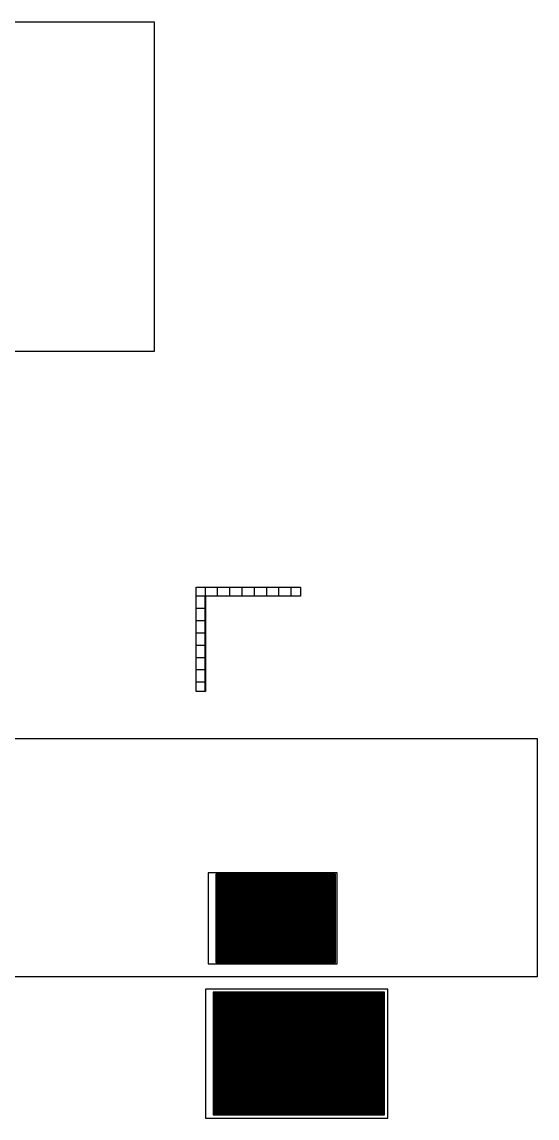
# Model space of a CAD drawing. Header units: millimetres. Extents: x 38046 to 69892, y 8139 to 15731.
# Drawn here: x 44734 to 46413, y 12161 to 15731 of the extents above; entities that cross this region are included whole.
import ezdxf

# ---------------------------------------------------------------- set-up
doc = ezdxf.new("R2010")
doc.units = ezdxf.units.MM
doc.header["$LTSCALE"] = 1000
doc.header["$MEASUREMENT"] = 0
doc.layers.get('0').update_dxf_attribs({"color": 3})
for name, color, linetype in [('PUB_TITLE', 4, 'Continuous'), ('图层1', 1, 'Continuous'), ('图层3', 253, 'Continuous')]:
    doc.layers.add(name, color=color, linetype=linetype)
doc.layers.add('图层2', color=7, linetype='Continuous', true_color=0xd6d6d6)

msp = doc.modelspace()

# ---------------------------------------------------------------- linework, layer by layer
for p, q in [((45372, 13860.1), (45372, 13890.1)), ((45412, 13860.1), (45412, 13890.1)), ((45452, 13860.1), (45452, 13890.1)), ((45492, 13860.1), (45492, 13890.1)), ((45532, 13860.1), (45532, 13890.1)), ((45572, 13860.1), (45572, 13890.1)), ((45612, 13860.1), (45612, 13890.1)), ((45412, 13860.1), (45412, 13872.1)), ((45532, 13860.1), (45532, 13872.1)), ((45332, 13820.1), (45302, 13820.1)), ((45332, 13780.1), (45302, 13780.1)), ((45332, 13780.1), (45320, 13780.1)), ((45332, 13740.1), (45302, 13740.1)), ((45332, 13700.1), (45302, 13700.1)), ((45332, 13660.1), (45302, 13660.1)), ((45332, 13660.1), (45320, 13660.1)), ((45332, 13620.1), (45302, 13620.1)), ((45332, 13580.1), (45302, 13580.1)), ((45366.3, 12954.6), (45366.3, 12667.6)), ((45406.3, 12954.6), (45406.3, 12667.6)), ((45406.3, 12954.6), (45406.3, 12667.6)), ((45446.3, 12954.6), (45446.3, 12667.6)), ((45486.3, 12954.6), (45486.3, 12667.6)), ((45526.3, 12954.6), (45526.3, 12667.6)), ((45526.3, 12954.6), (45526.3, 12667.6)), ((45566.3, 12954.6), (45566.3, 12667.6)), ((45606.3, 12954.6), (45606.3, 12667.6)), ((45606.3, 12954.6), (45606.3, 12667.6)), ((45646.3, 12954.6), (45646.3, 12667.6)), ((45646.3, 12954.6), (45646.3, 12667.6)), ((45686.3, 12954.6), (45686.3, 12667.6)), ((45726.3, 12954.6), (45726.3, 12667.6)), ((45756.3, 12914.6), (45366.3, 12914.6)), ((45756.3, 12874.6), (45366.3, 12874.6)), ((45756.3, 12874.6), (45366.3, 12874.6)), ((45756.3, 12834.6), (45366.3, 12834.6)), ((45756.3, 12794.6), (45366.3, 12794.6)), ((45756.3, 12754.6), (45366.3, 12754.6)), ((45756.3, 12754.6), (45366.3, 12754.6)), ((45756.3, 12714.6), (45366.3, 12714.6)), ((45756.3, 12674.6), (45366.3, 12674.6)), ((45397.2, 12570.8), (45397.2, 12170.8)), ((45397.2, 12570.8), (45397.2, 12170.8)), ((45437.2, 12570.8), (45437.2, 12170.8)), ((45477.2, 12570.8), (45477.2, 12170.8)), ((45517.2, 12570.8), (45517.2, 12170.8)), ((45517.2, 12570.8), (45517.2, 12170.8)), ((45557.2, 12570.8), (45557.2, 12170.8)), ((45597.2, 12570.8), (45597.2, 12170.8)), ((45597.2, 12570.8), (45597.2, 12170.8)), ((45637.2, 12570.8), (45637.2, 12170.8)), ((45637.2, 12570.8), (45637.2, 12170.8)), ((45677.2, 12570.8), (45677.2, 12170.8)), ((45717.2, 12570.8), (45717.2, 12170.8)), ((45717.2, 12570.8), (45717.2, 12170.8)), ((45717.2, 12570.8), (45717.2, 12170.8)), ((45757.2, 12570.8), (45757.2, 12170.8)), ((45797.2, 12570.8), (45797.2, 12170.8)), ((45797.2, 12570.8), (45797.2, 12170.8)), ((45837.2, 12570.8), (45837.2, 12170.8)), ((45837.2, 12570.8), (45837.2, 12170.8)), ((45877.2, 12570.8), (45877.2, 12170.8)), ((45916.2, 12530.8), (45357.2, 12530.8)), ((45916.2, 12490.8), (45357.2, 12490.8)), ((45916.2, 12490.8), (45357.2, 12490.8)), ((45916.2, 12450.8), (45357.2, 12450.8)), ((45916.2, 12410.8), (45357.2, 12410.8)), ((45916.2, 12370.8), (45357.2, 12370.8)), ((45916.2, 12370.8), (45357.2, 12370.8)), ((45916.2, 12330.8), (45357.2, 12330.8)), ((45916.2, 12290.8), (45357.2, 12290.8)), ((45916.2, 12250.8), (45357.2, 12250.8)), ((45916.2, 12210.8), (45357.2, 12210.8)), ((45916.2, 12210.8), (45357.2, 12210.8))]:
    msp.add_line(p, q)
for points in [[(45332, 13860.1), (45332, 13890.1)], [(45452, 13860.1), (45452, 13890.1)], [(45572, 13860.1), (45572, 13890.1)], [(45332, 13860.1), (45302, 13860.1)], [(45332, 13740.1), (45302, 13740.1)], [(45332, 13620.1), (45302, 13620.1)], [(45446.3, 12954.6), (45446.3, 12667.6)], [(45566.3, 12954.6), (45566.3, 12667.6)], [(45686.3, 12954.6), (45686.3, 12667.6)], [(45756.3, 12834.6), (45366.3, 12834.6)], [(45756.3, 12714.6), (45366.3, 12714.6)], [(45437.2, 12570.8), (45437.2, 12170.8)], [(45557.2, 12570.8), (45557.2, 12170.8)], [(45677.2, 12570.8), (45677.2, 12170.8)], [(45757.2, 12570.8), (45757.2, 12170.8)], [(45877.2, 12570.8), (45877.2, 12170.8)], [(45916.2, 12450.8), (45357.2, 12450.8)], [(45916.2, 12330.8), (45357.2, 12330.8)], [(45916.2, 12290.8), (45357.2, 12290.8)]]:
    msp.add_lwpolyline(points)
at = {"layer": 'PUB_TITLE'}
for points in [[(45341.3, 12662.6), (45761.3, 12662.6), (45761.3, 12959.6), (45341.3, 12959.6)], [(45366.3, 12667.6), (45756.3, 12667.6), (45756.3, 12954.6), (45366.3, 12954.6)], [(45332.2, 12160.8), (45926.2, 12160.8), (45926.2, 12580.8), (45332.2, 12580.8)], [(45357.2, 12170.8), (45916.2, 12170.8), (45916.2, 12570.8), (45357.2, 12570.8)]]:
    msp.add_lwpolyline(points, close=True, dxfattribs=at)
at = {"layer": '图层1'}
msp.add_lwpolyline([(45332, 13860.1), (45332, 13550.1), (45302, 13550.1), (45302, 13890.1), (45642, 13890.1), (45642, 13860.1), (45332, 13860.1)], dxfattribs=at)
at = {"layer": '图层2'}
for p, q in [((45756.3, 12954.6), (45366.3, 12954.6)), ((45366.3, 12954.6), (45366.3, 12667.6)), ((45756.3, 12950.6), (45366.3, 12950.6)), ((45756.3, 12946.6), (45366.3, 12946.6)), ((45756.3, 12942.6), (45366.3, 12942.6)), ((45756.3, 12938.6), (45366.3, 12938.6)), ((45756.3, 12934.6), (45366.3, 12934.6)), ((45756.3, 12930.6), (45366.3, 12930.6)), ((45756.3, 12926.6), (45366.3, 12926.6)), ((45370.3, 12954.6), (45370.3, 12667.6)), ((45374.3, 12954.6), (45374.3, 12667.6)), ((45378.3, 12954.6), (45378.3, 12667.6)), ((45382.3, 12954.6), (45382.3, 12667.6)), ((45386.3, 12954.6), (45386.3, 12667.6)), ((45390.3, 12954.6), (45390.3, 12667.6)), ((45394.3, 12954.6), (45394.3, 12667.6)), ((45398.3, 12954.6), (45398.3, 12667.6)), ((45402.3, 12954.6), (45402.3, 12667.6)), ((45410.3, 12954.6), (45410.3, 12667.6)), ((45414.3, 12954.6), (45414.3, 12667.6)), ((45418.3, 12954.6), (45418.3, 12667.6)), ((45422.3, 12954.6), (45422.3, 12667.6)), ((45426.3, 12954.6), (45426.3, 12667.6)), ((45430.3, 12954.6), (45430.3, 12667.6)), ((45434.3, 12954.6), (45434.3, 12667.6)), ((45438.3, 12954.6), (45438.3, 12667.6)), ((45442.3, 12954.6), (45442.3, 12667.6)), ((45450.3, 12954.6), (45450.3, 12667.6)), ((45454.3, 12954.6), (45454.3, 12667.6)), ((45458.3, 12954.6), (45458.3, 12667.6)), ((45462.3, 12954.6), (45462.3, 12667.6)), ((45466.3, 12954.6), (45466.3, 12667.6)), ((45470.3, 12954.6), (45470.3, 12667.6)), ((45474.3, 12954.6), (45474.3, 12667.6)), ((45478.3, 12954.6), (45478.3, 12667.6)), ((45482.3, 12954.6), (45482.3, 12667.6)), ((45490.3, 12954.6), (45490.3, 12667.6)), ((45494.3, 12954.6), (45494.3, 12667.6)), ((45498.3, 12954.6), (45498.3, 12667.6)), ((45502.3, 12954.6), (45502.3, 12667.6)), ((45506.3, 12954.6), (45506.3, 12667.6)), ((45510.3, 12954.6), (45510.3, 12667.6)), ((45514.3, 12954.6), (45514.3, 12667.6)), ((45518.3, 12954.6), (45518.3, 12667.6)), ((45522.3, 12954.6), (45522.3, 12667.6)), ((45530.3, 12954.6), (45530.3, 12667.6)), ((45534.3, 12954.6), (45534.3, 12667.6)), ((45538.3, 12954.6), (45538.3, 12667.6)), ((45542.3, 12954.6), (45542.3, 12667.6)), ((45546.3, 12954.6), (45546.3, 12667.6)), ((45550.3, 12954.6), (45550.3, 12667.6)), ((45554.3, 12954.6), (45554.3, 12667.6)), ((45558.3, 12954.6), (45558.3, 12667.6)), ((45562.3, 12954.6), (45562.3, 12667.6)), ((45570.3, 12954.6), (45570.3, 12667.6)), ((45574.3, 12954.6), (45574.3, 12667.6)), ((45578.3, 12954.6), (45578.3, 12667.6)), ((45582.3, 12954.6), (45582.3, 12667.6)), ((45586.3, 12954.6), (45586.3, 12667.6)), ((45590.3, 12954.6), (45590.3, 12667.6)), ((45594.3, 12954.6), (45594.3, 12667.6)), ((45598.3, 12954.6), (45598.3, 12667.6)), ((45602.3, 12954.6), (45602.3, 12667.6)), ((45610.3, 12954.6), (45610.3, 12667.6)), ((45614.3, 12954.6), (45614.3, 12667.6)), ((45618.3, 12954.6), (45618.3, 12667.6)), ((45622.3, 12954.6), (45622.3, 12667.6)), ((45626.3, 12954.6), (45626.3, 12667.6)), ((45630.3, 12954.6), (45630.3, 12667.6)), ((45634.3, 12954.6), (45634.3, 12667.6)), ((45638.3, 12954.6), (45638.3, 12667.6)), ((45642.3, 12954.6), (45642.3, 12667.6)), ((45650.3, 12954.6), (45650.3, 12667.6)), ((45654.3, 12954.6), (45654.3, 12667.6)), ((45658.3, 12954.6), (45658.3, 12667.6)), ((45662.3, 12954.6), (45662.3, 12667.6)), ((45666.3, 12954.6), (45666.3, 12667.6)), ((45670.3, 12954.6), (45670.3, 12667.6)), ((45674.3, 12954.6), (45674.3, 12667.6)), ((45678.3, 12954.6), (45678.3, 12667.6)), ((45682.3, 12954.6), (45682.3, 12667.6)), ((45690.3, 12954.6), (45690.3, 12667.6)), ((45694.3, 12954.6), (45694.3, 12667.6)), ((45698.3, 12954.6), (45698.3, 12667.6)), ((45702.3, 12954.6), (45702.3, 12667.6)), ((45706.3, 12954.6), (45706.3, 12667.6)), ((45710.3, 12954.6), (45710.3, 12667.6)), ((45714.3, 12954.6), (45714.3, 12667.6)), ((45718.3, 12954.6), (45718.3, 12667.6)), ((45722.3, 12954.6), (45722.3, 12667.6)), ((45730.3, 12954.6), (45730.3, 12667.6)), ((45734.3, 12954.6), (45734.3, 12667.6)), ((45738.3, 12954.6), (45738.3, 12667.6)), ((45742.3, 12954.6), (45742.3, 12667.6)), ((45746.3, 12954.6), (45746.3, 12667.6)), ((45750.3, 12954.6), (45750.3, 12667.6)), ((45754.3, 12954.6), (45754.3, 12667.6)), ((45756.3, 12922.6), (45366.3, 12922.6)), ((45756.3, 12918.6), (45366.3, 12918.6)), ((45756.3, 12910.6), (45366.3, 12910.6)), ((45756.3, 12906.6), (45366.3, 12906.6)), ((45756.3, 12902.6), (45366.3, 12902.6)), ((45756.3, 12898.6), (45366.3, 12898.6)), ((45756.3, 12894.6), (45366.3, 12894.6)), ((45756.3, 12890.6), (45366.3, 12890.6)), ((45756.3, 12886.6), (45366.3, 12886.6)), ((45756.3, 12882.6), (45366.3, 12882.6)), ((45756.3, 12878.6), (45366.3, 12878.6)), ((45756.3, 12870.6), (45366.3, 12870.6)), ((45756.3, 12866.6), (45366.3, 12866.6)), ((45756.3, 12862.6), (45366.3, 12862.6)), ((45756.3, 12858.6), (45366.3, 12858.6)), ((45756.3, 12854.6), (45366.3, 12854.6)), ((45756.3, 12850.6), (45366.3, 12850.6)), ((45756.3, 12846.6), (45366.3, 12846.6)), ((45756.3, 12842.6), (45366.3, 12842.6)), ((45756.3, 12838.6), (45366.3, 12838.6)), ((45756.3, 12830.6), (45366.3, 12830.6)), ((45756.3, 12826.6), (45366.3, 12826.6)), ((45756.3, 12822.6), (45366.3, 12822.6)), ((45756.3, 12818.6), (45366.3, 12818.6)), ((45756.3, 12814.6), (45366.3, 12814.6)), ((45756.3, 12810.6), (45366.3, 12810.6)), ((45756.3, 12806.6), (45366.3, 12806.6)), ((45756.3, 12802.6), (45366.3, 12802.6)), ((45756.3, 12798.6), (45366.3, 12798.6)), ((45756.3, 12790.6), (45366.3, 12790.6)), ((45756.3, 12786.6), (45366.3, 12786.6)), ((45756.3, 12782.6), (45366.3, 12782.6)), ((45756.3, 12778.6), (45366.3, 12778.6)), ((45756.3, 12774.6), (45366.3, 12774.6)), ((45756.3, 12770.6), (45366.3, 12770.6)), ((45756.3, 12766.6), (45366.3, 12766.6)), ((45756.3, 12762.6), (45366.3, 12762.6)), ((45756.3, 12758.6), (45366.3, 12758.6)), ((45756.3, 12750.6), (45366.3, 12750.6)), ((45756.3, 12746.6), (45366.3, 12746.6)), ((45756.3, 12742.6), (45366.3, 12742.6)), ((45756.3, 12738.6), (45366.3, 12738.6)), ((45756.3, 12734.6), (45366.3, 12734.6)), ((45756.3, 12730.6), (45366.3, 12730.6)), ((45756.3, 12726.6), (45366.3, 12726.6)), ((45756.3, 12722.6), (45366.3, 12722.6)), ((45756.3, 12718.6), (45366.3, 12718.6)), ((45756.3, 12710.6), (45366.3, 12710.6)), ((45756.3, 12706.6), (45366.3, 12706.6)), ((45756.3, 12702.6), (45366.3, 12702.6)), ((45756.3, 12698.6), (45366.3, 12698.6)), ((45756.3, 12694.6), (45366.3, 12694.6)), ((45756.3, 12690.6), (45366.3, 12690.6)), ((45756.3, 12686.6), (45366.3, 12686.6)), ((45756.3, 12682.6), (45366.3, 12682.6)), ((45756.3, 12678.6), (45366.3, 12678.6)), ((45756.3, 12670.6), (45366.3, 12670.6)), ((45916.2, 12570.8), (45357.2, 12570.8)), ((45357.2, 12570.8), (45357.2, 12170.8)), ((45916.2, 12566.8), (45357.2, 12566.8)), ((45361.2, 12570.8), (45361.2, 12170.8)), ((45365.2, 12570.8), (45365.2, 12170.8)), ((45369.2, 12570.8), (45369.2, 12170.8)), ((45373.2, 12570.8), (45373.2, 12170.8)), ((45377.2, 12570.8), (45377.2, 12170.8)), ((45381.2, 12570.8), (45381.2, 12170.8)), ((45385.2, 12570.8), (45385.2, 12170.8)), ((45389.2, 12570.8), (45389.2, 12170.8)), ((45393.2, 12570.8), (45393.2, 12170.8)), ((45401.2, 12570.8), (45401.2, 12170.8)), ((45405.2, 12570.8), (45405.2, 12170.8)), ((45409.2, 12570.8), (45409.2, 12170.8)), ((45413.2, 12570.8), (45413.2, 12170.8)), ((45417.2, 12570.8), (45417.2, 12170.8)), ((45421.2, 12570.8), (45421.2, 12170.8)), ((45425.2, 12570.8), (45425.2, 12170.8)), ((45429.2, 12570.8), (45429.2, 12170.8)), ((45433.2, 12570.8), (45433.2, 12170.8)), ((45441.2, 12570.8), (45441.2, 12170.8)), ((45445.2, 12570.8), (45445.2, 12170.8)), ((45449.2, 12570.8), (45449.2, 12170.8)), ((45453.2, 12570.8), (45453.2, 12170.8)), ((45457.2, 12570.8), (45457.2, 12170.8)), ((45461.2, 12570.8), (45461.2, 12170.8)), ((45465.2, 12570.8), (45465.2, 12170.8)), ((45469.2, 12570.8), (45469.2, 12170.8)), ((45473.2, 12570.8), (45473.2, 12170.8)), ((45481.2, 12570.8), (45481.2, 12170.8)), ((45485.2, 12570.8), (45485.2, 12170.8)), ((45489.2, 12570.8), (45489.2, 12170.8)), ((45493.2, 12570.8), (45493.2, 12170.8)), ((45497.2, 12570.8), (45497.2, 12170.8)), ((45501.2, 12570.8), (45501.2, 12170.8)), ((45505.2, 12570.8), (45505.2, 12170.8)), ((45509.2, 12570.8), (45509.2, 12170.8)), ((45513.2, 12570.8), (45513.2, 12170.8)), ((45521.2, 12570.8), (45521.2, 12170.8)), ((45525.2, 12570.8), (45525.2, 12170.8)), ((45529.2, 12570.8), (45529.2, 12170.8)), ((45533.2, 12570.8), (45533.2, 12170.8)), ((45537.2, 12570.8), (45537.2, 12170.8)), ((45541.2, 12570.8), (45541.2, 12170.8)), ((45545.2, 12570.8), (45545.2, 12170.8)), ((45549.2, 12570.8), (45549.2, 12170.8)), ((45553.2, 12570.8), (45553.2, 12170.8)), ((45561.2, 12570.8), (45561.2, 12170.8)), ((45565.2, 12570.8), (45565.2, 12170.8)), ((45569.2, 12570.8), (45569.2, 12170.8)), ((45573.2, 12570.8), (45573.2, 12170.8)), ((45577.2, 12570.8), (45577.2, 12170.8)), ((45581.2, 12570.8), (45581.2, 12170.8)), ((45585.2, 12570.8), (45585.2, 12170.8)), ((45589.2, 12570.8), (45589.2, 12170.8)), ((45593.2, 12570.8), (45593.2, 12170.8)), ((45601.2, 12570.8), (45601.2, 12170.8)), ((45605.2, 12570.8), (45605.2, 12170.8)), ((45609.2, 12570.8), (45609.2, 12170.8)), ((45613.2, 12570.8), (45613.2, 12170.8)), ((45617.2, 12570.8), (45617.2, 12170.8)), ((45621.2, 12570.8), (45621.2, 12170.8)), ((45625.2, 12570.8), (45625.2, 12170.8)), ((45629.2, 12570.8), (45629.2, 12170.8)), ((45633.2, 12570.8), (45633.2, 12170.8)), ((45641.2, 12570.8), (45641.2, 12170.8)), ((45645.2, 12570.8), (45645.2, 12170.8)), ((45649.2, 12570.8), (45649.2, 12170.8)), ((45653.2, 12570.8), (45653.2, 12170.8)), ((45657.2, 12570.8), (45657.2, 12170.8)), ((45661.2, 12570.8), (45661.2, 12170.8)), ((45665.2, 12570.8), (45665.2, 12170.8)), ((45669.2, 12570.8), (45669.2, 12170.8)), ((45673.2, 12570.8), (45673.2, 12170.8)), ((45681.2, 12570.8), (45681.2, 12170.8)), ((45685.2, 12570.8), (45685.2, 12170.8)), ((45689.2, 12570.8), (45689.2, 12170.8)), ((45693.2, 12570.8), (45693.2, 12170.8)), ((45697.2, 12570.8), (45697.2, 12170.8)), ((45701.2, 12570.8), (45701.2, 12170.8)), ((45705.2, 12570.8), (45705.2, 12170.8)), ((45709.2, 12570.8), (45709.2, 12170.8)), ((45713.2, 12570.8), (45713.2, 12170.8)), ((45721.2, 12570.8), (45721.2, 12170.8)), ((45725.2, 12570.8), (45725.2, 12170.8)), ((45729.2, 12570.8), (45729.2, 12170.8)), ((45733.2, 12570.8), (45733.2, 12170.8)), ((45737.2, 12570.8), (45737.2, 12170.8)), ((45741.2, 12570.8), (45741.2, 12170.8)), ((45745.2, 12570.8), (45745.2, 12170.8)), ((45749.2, 12570.8), (45749.2, 12170.8)), ((45753.2, 12570.8), (45753.2, 12170.8)), ((45761.2, 12570.8), (45761.2, 12170.8)), ((45765.2, 12570.8), (45765.2, 12170.8)), ((45769.2, 12570.8), (45769.2, 12170.8)), ((45773.2, 12570.8), (45773.2, 12170.8)), ((45777.2, 12570.8), (45777.2, 12170.8)), ((45781.2, 12570.8), (45781.2, 12170.8)), ((45785.2, 12570.8), (45785.2, 12170.8)), ((45789.2, 12570.8), (45789.2, 12170.8)), ((45793.2, 12570.8), (45793.2, 12170.8)), ((45801.2, 12570.8), (45801.2, 12170.8)), ((45805.2, 12570.8), (45805.2, 12170.8)), ((45809.2, 12570.8), (45809.2, 12170.8)), ((45813.2, 12570.8), (45813.2, 12170.8)), ((45817.2, 12570.8), (45817.2, 12170.8)), ((45821.2, 12570.8), (45821.2, 12170.8)), ((45825.2, 12570.8), (45825.2, 12170.8)), ((45829.2, 12570.8), (45829.2, 12170.8)), ((45833.2, 12570.8), (45833.2, 12170.8)), ((45841.2, 12570.8), (45841.2, 12170.8)), ((45845.2, 12570.8), (45845.2, 12170.8)), ((45849.2, 12570.8), (45849.2, 12170.8)), ((45853.2, 12570.8), (45853.2, 12170.8)), ((45857.2, 12570.8), (45857.2, 12170.8)), ((45861.2, 12570.8), (45861.2, 12170.8)), ((45865.2, 12570.8), (45865.2, 12170.8)), ((45869.2, 12570.8), (45869.2, 12170.8)), ((45873.2, 12570.8), (45873.2, 12170.8)), ((45881.2, 12570.8), (45881.2, 12170.8)), ((45885.2, 12570.8), (45885.2, 12170.8)), ((45889.2, 12570.8), (45889.2, 12170.8)), ((45893.2, 12570.8), (45893.2, 12170.8)), ((45897.2, 12570.8), (45897.2, 12170.8)), ((45901.2, 12570.8), (45901.2, 12170.8)), ((45905.2, 12570.8), (45905.2, 12170.8)), ((45909.2, 12570.8), (45909.2, 12170.8)), ((45913.2, 12570.8), (45913.2, 12170.8)), ((45916.2, 12562.8), (45357.2, 12562.8)), ((45916.2, 12558.8), (45357.2, 12558.8)), ((45916.2, 12554.8), (45357.2, 12554.8)), ((45916.2, 12550.8), (45357.2, 12550.8)), ((45916.2, 12546.8), (45357.2, 12546.8)), ((45916.2, 12542.8), (45357.2, 12542.8)), ((45916.2, 12538.8), (45357.2, 12538.8)), ((45916.2, 12534.8), (45357.2, 12534.8)), ((45916.2, 12526.8), (45357.2, 12526.8)), ((45916.2, 12522.8), (45357.2, 12522.8)), ((45916.2, 12518.8), (45357.2, 12518.8)), ((45916.2, 12514.8), (45357.2, 12514.8)), ((45916.2, 12510.8), (45357.2, 12510.8)), ((45916.2, 12506.8), (45357.2, 12506.8)), ((45916.2, 12502.8), (45357.2, 12502.8)), ((45916.2, 12498.8), (45357.2, 12498.8)), ((45916.2, 12494.8), (45357.2, 12494.8)), ((45916.2, 12486.8), (45357.2, 12486.8)), ((45916.2, 12482.8), (45357.2, 12482.8)), ((45916.2, 12478.8), (45357.2, 12478.8)), ((45916.2, 12474.8), (45357.2, 12474.8)), ((45916.2, 12470.8), (45357.2, 12470.8)), ((45916.2, 12466.8), (45357.2, 12466.8)), ((45916.2, 12462.8), (45357.2, 12462.8)), ((45916.2, 12458.8), (45357.2, 12458.8)), ((45916.2, 12454.8), (45357.2, 12454.8)), ((45916.2, 12446.8), (45357.2, 12446.8)), ((45916.2, 12442.8), (45357.2, 12442.8)), ((45916.2, 12438.8), (45357.2, 12438.8)), ((45916.2, 12434.8), (45357.2, 12434.8)), ((45916.2, 12430.8), (45357.2, 12430.8)), ((45916.2, 12426.8), (45357.2, 12426.8)), ((45916.2, 12422.8), (45357.2, 12422.8)), ((45916.2, 12418.8), (45357.2, 12418.8)), ((45916.2, 12414.8), (45357.2, 12414.8)), ((45916.2, 12406.8), (45357.2, 12406.8)), ((45916.2, 12402.8), (45357.2, 12402.8)), ((45916.2, 12398.8), (45357.2, 12398.8)), ((45916.2, 12394.8), (45357.2, 12394.8)), ((45916.2, 12390.8), (45357.2, 12390.8)), ((45916.2, 12386.8), (45357.2, 12386.8)), ((45916.2, 12382.8), (45357.2, 12382.8)), ((45916.2, 12378.8), (45357.2, 12378.8)), ((45916.2, 12374.8), (45357.2, 12374.8)), ((45916.2, 12366.8), (45357.2, 12366.8)), ((45916.2, 12362.8), (45357.2, 12362.8)), ((45916.2, 12358.8), (45357.2, 12358.8)), ((45916.2, 12354.8), (45357.2, 12354.8)), ((45916.2, 12350.8), (45357.2, 12350.8)), ((45916.2, 12346.8), (45357.2, 12346.8)), ((45916.2, 12342.8), (45357.2, 12342.8)), ((45916.2, 12338.8), (45357.2, 12338.8)), ((45916.2, 12334.8), (45357.2, 12334.8)), ((45916.2, 12326.8), (45357.2, 12326.8)), ((45916.2, 12322.8), (45357.2, 12322.8)), ((45916.2, 12318.8), (45357.2, 12318.8)), ((45916.2, 12314.8), (45357.2, 12314.8)), ((45916.2, 12310.8), (45357.2, 12310.8)), ((45916.2, 12306.8), (45357.2, 12306.8)), ((45916.2, 12302.8), (45357.2, 12302.8)), ((45916.2, 12298.8), (45357.2, 12298.8)), ((45916.2, 12294.8), (45357.2, 12294.8)), ((45916.2, 12286.8), (45357.2, 12286.8)), ((45916.2, 12282.8), (45357.2, 12282.8)), ((45916.2, 12278.8), (45357.2, 12278.8)), ((45916.2, 12274.8), (45357.2, 12274.8)), ((45916.2, 12270.8), (45357.2, 12270.8)), ((45916.2, 12266.8), (45357.2, 12266.8)), ((45916.2, 12262.8), (45357.2, 12262.8)), ((45916.2, 12258.8), (45357.2, 12258.8)), ((45916.2, 12254.8), (45357.2, 12254.8)), ((45916.2, 12246.8), (45357.2, 12246.8)), ((45916.2, 12242.8), (45357.2, 12242.8)), ((45916.2, 12238.8), (45357.2, 12238.8)), ((45916.2, 12234.8), (45357.2, 12234.8)), ((45916.2, 12230.8), (45357.2, 12230.8)), ((45916.2, 12226.8), (45357.2, 12226.8)), ((45916.2, 12222.8), (45357.2, 12222.8)), ((45916.2, 12218.8), (45357.2, 12218.8)), ((45916.2, 12214.8), (45357.2, 12214.8)), ((45916.2, 12206.8), (45357.2, 12206.8)), ((45916.2, 12202.8), (45357.2, 12202.8)), ((45916.2, 12198.8), (45357.2, 12198.8)), ((45916.2, 12194.8), (45357.2, 12194.8)), ((45916.2, 12190.8), (45357.2, 12190.8)), ((45916.2, 12186.8), (45357.2, 12186.8)), ((45916.2, 12182.8), (45357.2, 12182.8)), ((45916.2, 12178.8), (45357.2, 12178.8)), ((45916.2, 12174.8), (45357.2, 12174.8))]:
    msp.add_line(p, q, dxfattribs=at)
at = {"layer": '图层3'}
for p, q in [((45332, 13856.1), (45329, 13856.1)), ((45332, 13852.1), (45329, 13852.1)), ((45336, 13860.1), (45336, 13863.1)), ((45340, 13860.1), (45340, 13863.1)), ((45344, 13860.1), (45344, 13863.1)), ((45348, 13860.1), (45348, 13863.1)), ((45352, 13860.1), (45352, 13863.1)), ((45356, 13860.1), (45356, 13863.1)), ((45360, 13860.1), (45360, 13863.1)), ((45364, 13860.1), (45364, 13863.1)), ((45368, 13860.1), (45368, 13863.1)), ((45376, 13860.1), (45376, 13863.1)), ((45380, 13860.1), (45380, 13863.1)), ((45384, 13860.1), (45384, 13863.1)), ((45388, 13860.1), (45388, 13863.1)), ((45392, 13860.1), (45392, 13863.1)), ((45396, 13860.1), (45396, 13863.1)), ((45400, 13860.1), (45400, 13863.1)), ((45404, 13860.1), (45404, 13863.1)), ((45408, 13860.1), (45408, 13863.1)), ((45416, 13860.1), (45416, 13863.1)), ((45420, 13860.1), (45420, 13863.1)), ((45424, 13860.1), (45424, 13863.1)), ((45428, 13860.1), (45428, 13863.1)), ((45432, 13860.1), (45432, 13863.1)), ((45436, 13860.1), (45436, 13863.1)), ((45440, 13860.1), (45440, 13863.1)), ((45444, 13860.1), (45444, 13863.1)), ((45448, 13860.1), (45448, 13863.1)), ((45456, 13860.1), (45456, 13863.1)), ((45460, 13860.1), (45460, 13863.1)), ((45464, 13860.1), (45464, 13863.1)), ((45468, 13860.1), (45468, 13863.1)), ((45472, 13860.1), (45472, 13863.1)), ((45476, 13860.1), (45476, 13863.1)), ((45480, 13860.1), (45480, 13863.1)), ((45484, 13860.1), (45484, 13863.1)), ((45488, 13860.1), (45488, 13863.1)), ((45496, 13860.1), (45496, 13863.1)), ((45500, 13860.1), (45500, 13863.1)), ((45504, 13860.1), (45504, 13863.1)), ((45508, 13860.1), (45508, 13863.1)), ((45512, 13860.1), (45512, 13863.1)), ((45516, 13860.1), (45516, 13863.1)), ((45520, 13860.1), (45520, 13863.1)), ((45524, 13860.1), (45524, 13863.1)), ((45528, 13860.1), (45528, 13863.1)), ((45536, 13860.1), (45536, 13863.1)), ((45540, 13860.1), (45540, 13863.1)), ((45544, 13860.1), (45544, 13863.1)), ((45548, 13860.1), (45548, 13863.1)), ((45552, 13860.1), (45552, 13863.1)), ((45556, 13860.1), (45556, 13863.1)), ((45560, 13860.1), (45560, 13863.1)), ((45564, 13860.1), (45564, 13863.1)), ((45568, 13860.1), (45568, 13863.1)), ((45576, 13860.1), (45576, 13863.1)), ((45580, 13860.1), (45580, 13863.1)), ((45584, 13860.1), (45584, 13863.1)), ((45588, 13860.1), (45588, 13863.1)), ((45592, 13860.1), (45592, 13863.1)), ((45596, 13860.1), (45596, 13863.1)), ((45600, 13860.1), (45600, 13863.1)), ((45604, 13860.1), (45604, 13863.1)), ((45608, 13860.1), (45608, 13863.1)), ((45616, 13860.1), (45616, 13863.1)), ((45620, 13860.1), (45620, 13863.1)), ((45624, 13860.1), (45624, 13863.1)), ((45628, 13860.1), (45628, 13863.1)), ((45632, 13860.1), (45632, 13863.1)), ((45636, 13860.1), (45636, 13863.1)), ((45640, 13860.1), (45640, 13863.1)), ((45332, 13848.1), (45329, 13848.1)), ((45332, 13844.1), (45329, 13844.1)), ((45332, 13840.1), (45329, 13840.1)), ((45332, 13836.1), (45329, 13836.1)), ((45332, 13832.1), (45329, 13832.1)), ((45332, 13828.1), (45329, 13828.1)), ((45332, 13824.1), (45329, 13824.1)), ((45332, 13816.1), (45329, 13816.1)), ((45332, 13812.1), (45329, 13812.1)), ((45332, 13808.1), (45329, 13808.1)), ((45332, 13804.1), (45329, 13804.1)), ((45332, 13800.1), (45329, 13800.1)), ((45332, 13796.1), (45329, 13796.1)), ((45332, 13792.1), (45329, 13792.1)), ((45332, 13788.1), (45329, 13788.1)), ((45332, 13784.1), (45329, 13784.1)), ((45332, 13776.1), (45329, 13776.1)), ((45332, 13772.1), (45329, 13772.1)), ((45332, 13768.1), (45329, 13768.1)), ((45332, 13764.1), (45329, 13764.1)), ((45332, 13760.1), (45329, 13760.1)), ((45332, 13756.1), (45329, 13756.1)), ((45332, 13752.1), (45329, 13752.1)), ((45332, 13748.1), (45329, 13748.1)), ((45332, 13744.1), (45329, 13744.1)), ((45332, 13736.1), (45329, 13736.1)), ((45332, 13732.1), (45329, 13732.1)), ((45332, 13728.1), (45329, 13728.1)), ((45332, 13724.1), (45329, 13724.1)), ((45332, 13720.1), (45329, 13720.1)), ((45332, 13716.1), (45329, 13716.1)), ((45332, 13712.1), (45329, 13712.1)), ((45332, 13708.1), (45329, 13708.1)), ((45332, 13704.1), (45329, 13704.1)), ((45332, 13696.1), (45329, 13696.1)), ((45332, 13692.1), (45329, 13692.1)), ((45332, 13688.1), (45329, 13688.1)), ((45332, 13684.1), (45329, 13684.1)), ((45332, 13680.1), (45329, 13680.1)), ((45332, 13676.1), (45329, 13676.1)), ((45332, 13672.1), (45329, 13672.1)), ((45332, 13668.1), (45329, 13668.1)), ((45332, 13664.1), (45329, 13664.1)), ((45332, 13656.1), (45329, 13656.1)), ((45332, 13652.1), (45329, 13652.1)), ((45332, 13648.1), (45329, 13648.1)), ((45332, 13644.1), (45329, 13644.1)), ((45332, 13640.1), (45329, 13640.1)), ((45332, 13636.1), (45329, 13636.1)), ((45332, 13632.1), (45329, 13632.1)), ((45332, 13628.1), (45329, 13628.1)), ((45332, 13624.1), (45329, 13624.1)), ((45332, 13616.1), (45329, 13616.1)), ((45332, 13612.1), (45329, 13612.1)), ((45332, 13608.1), (45329, 13608.1)), ((45332, 13604.1), (45329, 13604.1)), ((45332, 13600.1), (45329, 13600.1)), ((45332, 13596.1), (45329, 13596.1)), ((45332, 13592.1), (45329, 13592.1)), ((45332, 13588.1), (45329, 13588.1)), ((45332, 13584.1), (45329, 13584.1)), ((45332, 13576.1), (45329, 13576.1)), ((45332, 13572.1), (45329, 13572.1)), ((45332, 13568.1), (45329, 13568.1)), ((45332, 13564.1), (45329, 13564.1)), ((45332, 13560.1), (45329, 13560.1)), ((45332, 13556.1), (45329, 13556.1)), ((45332, 13552.1), (45329, 13552.1))]:
    msp.add_line(p, q, dxfattribs=at)
at = {"layer": '图层3', "color": 1}
for points in [[(39698.9, 15730.7), (45165.7, 15730.7), (45165.7, 14657.5), (39698.9, 14657.5)], [(38045.9, 13396.9), (46413, 13396.9), (46413, 12621.3), (38045.9, 12621.3)]]:
    msp.add_lwpolyline(points, close=True, dxfattribs=at)

doc.saveas('drawing.dxf')
